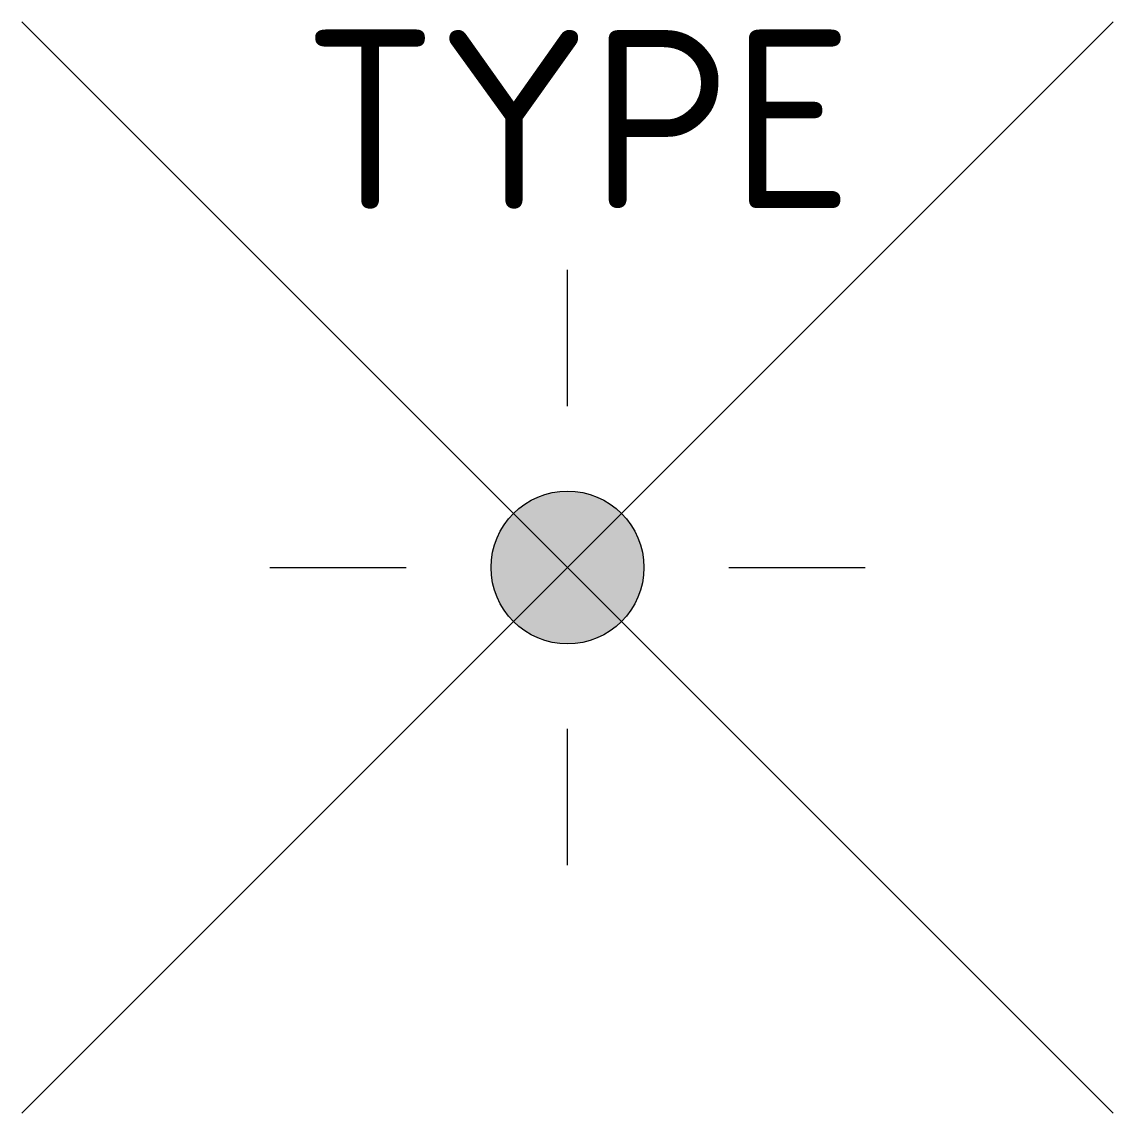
# Model space of a CAD drawing. Extents: x -5.5 to 5.5, y -5.5 to 5.5.
import ezdxf
from ezdxf.enums import TextEntityAlignment as Align

# ---------------------------------------------------------------- set-up
doc = ezdxf.new("R2010")
doc.units = 0
doc.styles.add('NLCS-ISO', font='NLCS-ISO.ttf')

msp = doc.modelspace()

# ---------------------------------------------------------------- hatches: boundary and pattern name
h = msp.add_hatch(color=256)
edge = h.paths.add_edge_path()
edge.add_arc((0, 0), 0.77, 0, 360)

# ---------------------------------------------------------------- linework, layer by layer
for p, q in [((0, 1.625), (0, 3)), ((-2.121, 2.121), (-1.149, 1.149)), ((1.149, 1.149), (2.121, 2.121)), ((-3, 0), (-1.625, 0)), ((1.625, 0), (3, 0)), ((-2.121, -2.121), (-1.149, -1.149)), ((1.149, -1.149), (2.121, -2.121)), ((0, -3), (0, -1.625))]:
    msp.add_line(p, q)
for points in [[(5.5, 5.5), (-5.5, -5.5)], [(-5.5, 5.5), (5.5, -5.5)]]:
    msp.add_lwpolyline(points)
msp.add_circle((0, 0), 0.77)

# ---------------------------------------------------------------- texts
at = {"style": 'NLCS-ISO'}
msp.add_attdef('TYPE', text='', height=1.8, dxfattribs=at).set_placement((0.105, 4.517), align=Align.MIDDLE_CENTER)

doc.saveas('drawing.dxf')
